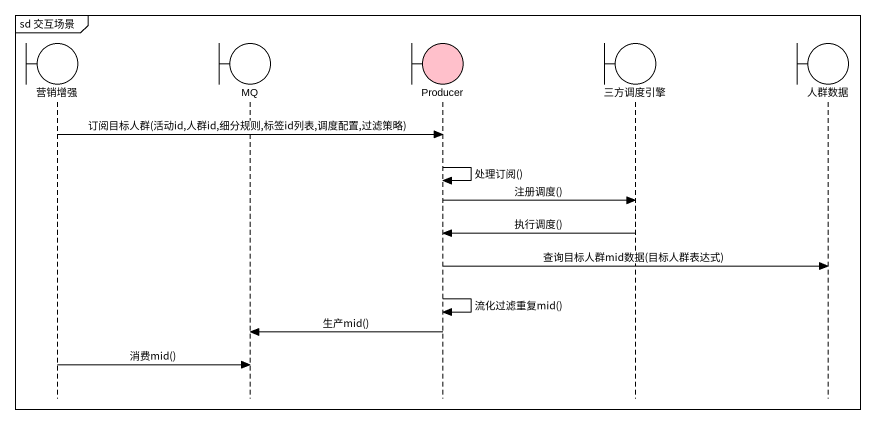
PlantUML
@startuml
mainframe sd 交互场景
hide footbox
boundary 营销增强
boundary MQ
boundary Producer #FFC0CB
boundary 三方调度引擎
boundary 人群数据

营销增强 -> Producer : 订阅目标人群(活动id,人群id,细分规则,标签id列表,调度配置,过滤策略)
Producer -> Producer : 处理订阅()
Producer -> 三方调度引擎 : 注册调度()
三方调度引擎 -> Producer : 执行调度()
Producer -> 人群数据 : 查询目标人群mid数据(目标人群表达式)
Producer -> Producer : 流化过滤重复mid()
Producer -> MQ : 生产mid()
营销增强 -> MQ : 消费mid()
@enduml
